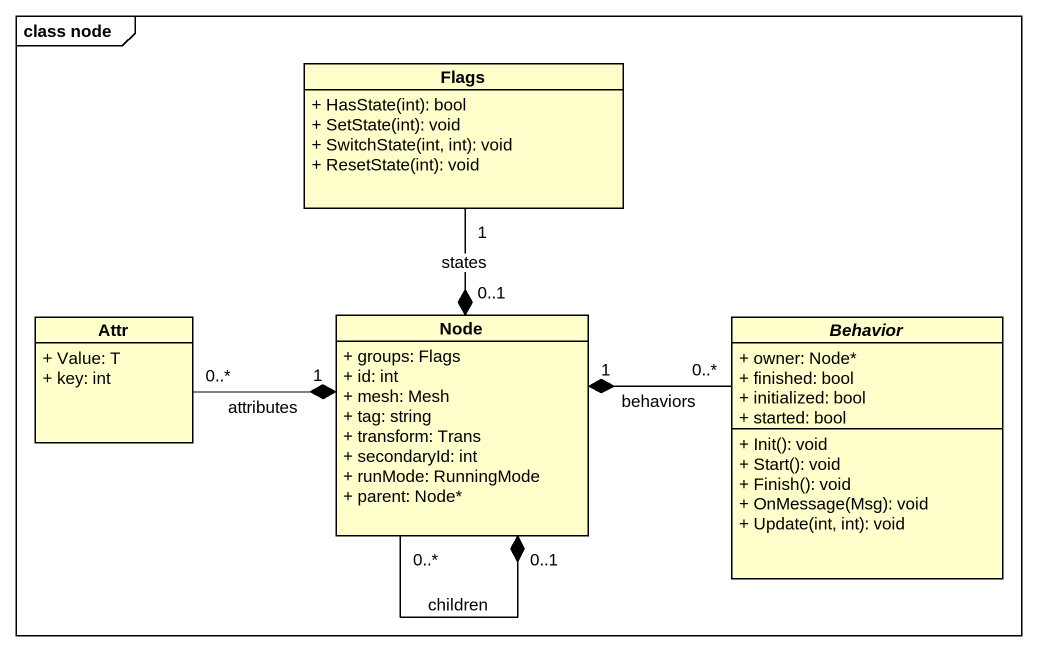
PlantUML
@startuml
mainframe class node
hide circle
hide empty members
skinparam classAttributeIconSize 0
class Flags {
  + HasState(int): bool
  + SetState(int): void
  + SwitchState(int, int): void
  + ResetState(int): void
}
class Attr {
  + Value: T
  + key: int
}
class "Node" as Node_ {
  + groups: Flags
  + id: int
  + mesh: Mesh
  + tag: string
  + transform: Trans
  + secondaryId: int
  + runMode: RunningMode
  + parent: Node*
}
abstract class Behavior {
  + owner: Node*
  + finished: bool
  + initialized: bool
  + started: bool
  + Init(): void
  + Start(): void
  + Finish(): void
  + OnMessage(Msg): void
  + Update(int, int): void
}
Flags "1" --* "0..1" Node_ : states
Attr "0..*" -right-* "1" Node_ : attributes
Node_ "0..*" --* "0..1" Node_ : children
Behavior "0..*" -left-* "1" Node_ : behaviors
@enduml
